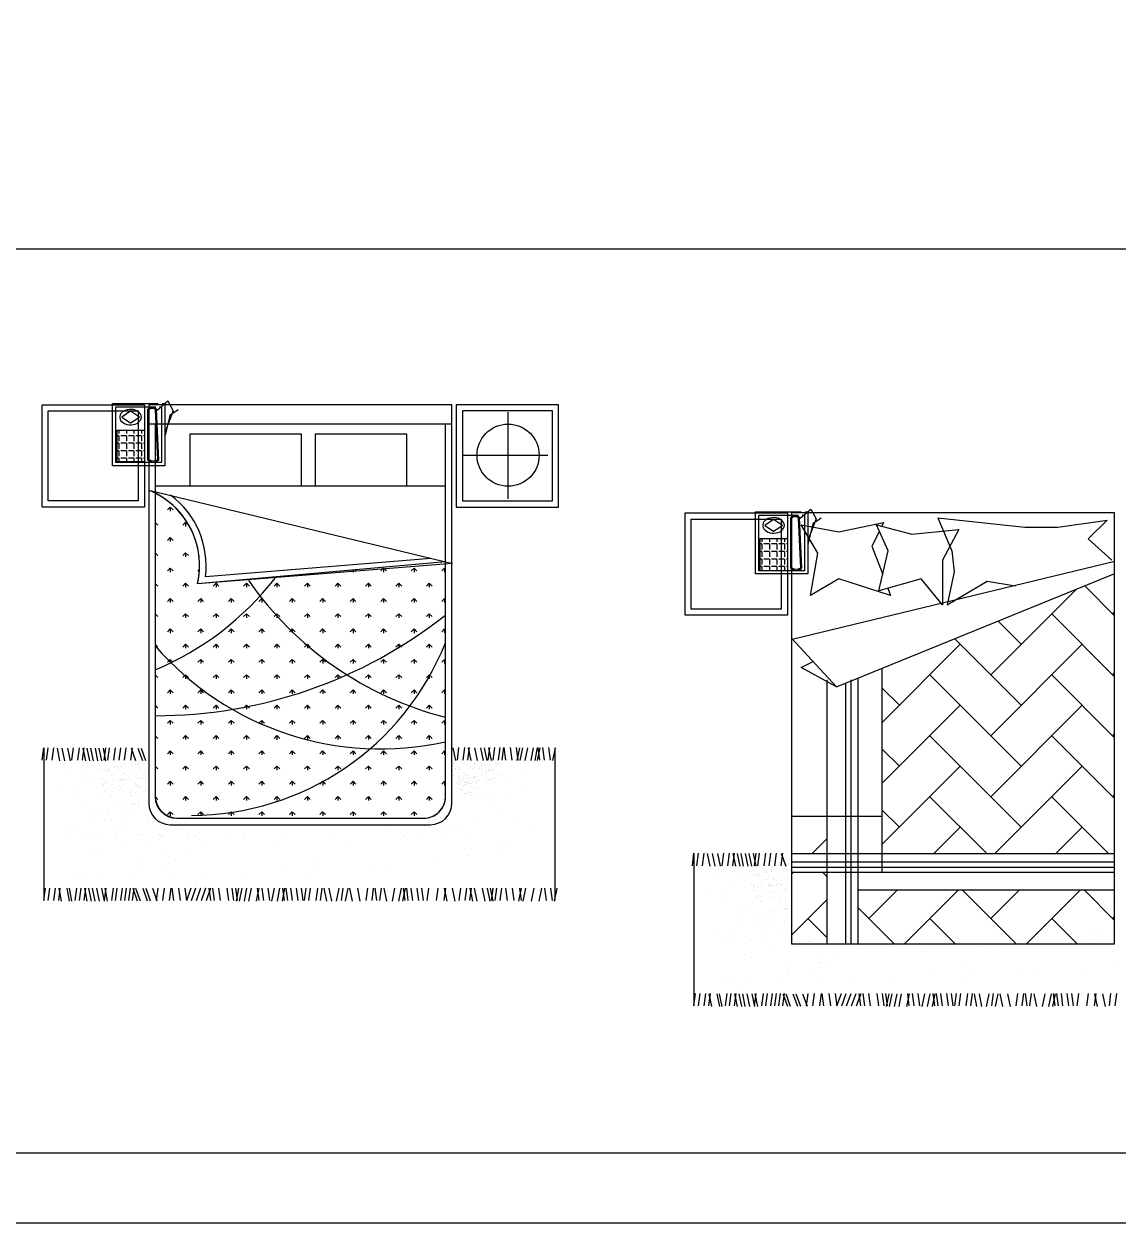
# Model space of a CAD drawing. Header units: inches. Extents: x 8.1 to 50.6, y 12.7 to 37.5.
# Drawn here: x 32.86 to 37.93, y 12.73 to 18.29 of the extents above; entities that cross this region are included whole.
import ezdxf

# ---------------------------------------------------------------- set-up
doc = ezdxf.new("R2010")
doc.units = ezdxf.units.IN
doc.header["$MEASUREMENT"] = 0
for name, color, linetype in [('02', 2, 'Continuous'), ('1', 1, 'Continuous'), ('8', 8, 'Continuous'), ('kadrbm', 4, 'Continuous')]:
    doc.layers.add(name, color=color, linetype=linetype)

# ---------------------------------------------------------------- blocks, each defined once
blk = doc.blocks.new('kadrbm')
at = {"layer": 'kadrbm', "color": 4}
blk.add_lwpolyline([(0, 0), (0, 24.7972), (21, 24.7972), (21, 0), (0, 0)], close=True, dxfattribs=at)
blk.add_lwpolyline([(20.6631, 0.3257), (20.6631, 24.4603), (0.3369, 24.4603), (0.3369, 0.3257), (20.6631, 0.3257)], dxfattribs=at)

msp = doc.modelspace()

# ---------------------------------------------------------------- hatches: boundary and pattern name
at = {"layer": '8'}
h = msp.add_hatch(dxfattribs=at)
h.set_pattern_fill('GRASS', color=256, scale=0.1, angle=360, style=0)
h.set_pattern_definition([(270, (13.24149, -32.67204), (-0.07071068, -0.07071068), [0.01875, -0.12267136]), (315, (13.24149, -32.67204), (-0.07071068, -0.07071068), [0.01875, -0.08125]), (225, (13.24149, -32.67204), (-0.07071068, 0.07071068), [0.01875, -0.08125])])
edge = h.paths.add_edge_path()
edge.add_arc((33.5703, 14.7087), 0.1052, 182.7585, 267.2415)
edge.add_line((33.5652, 14.6037), (34.7125, 14.6037))
edge.add_arc((34.7125, 14.7037), 0.1, 270, 360)
edge.add_line((34.8125, 14.7037), (34.8125, 15.7934))
edge.add_line((34.8125, 15.7934), (33.6624, 15.6909))
edge.add_arc((33.2927, 15.7751), 0.3793, 347.1676, 422.9352)
edge.add_line((33.4652, 16.1128), (33.4652, 14.7345))
h = msp.add_hatch(dxfattribs=at)
h.set_pattern_fill('AR-HBONE', color=256, scale=0.05, angle=360, style=0)
h.set_pattern_definition([(45, (-1.12327, -24.61164), (9e-17, 0.2828427), [0.6, -0.2]), (135, (-0.98185, -24.47022), (9e-17, 0.2828427), [0.6, -0.2])])
h.paths.add_polyline_path([(36.8398, 14.4398), (37.9184, 14.4398), (37.9184, 15.7388), (36.8398, 15.2996)])
h.paths.add_polyline_path([(37.9184, 14.0203), (37.9184, 14.271), (36.7287, 14.271), (36.7287, 14.0203)])
h.paths.add_polyline_path([(36.4184, 14.0203), (36.5838, 14.0203), (36.5838, 14.353), (36.4184, 14.353)])
h.paths.add_polyline_path([(36.4184, 14.6135), (36.4184, 14.4398), (36.5838, 14.4398), (36.5838, 14.6135)])

# ---------------------------------------------------------------- linework, layer by layer
at = {"layer": '02'}
for p, q in [((33.2677, 16.528), (33.4792, 16.528)), ((33.2677, 16.2398), (33.2677, 16.528)), ((33.4976, 16.528), (33.5099, 16.528)), ((33.5099, 16.528), (33.5099, 16.2398)), ((33.2827, 16.513), (33.4678, 16.513)), ((33.2827, 16.2548), (33.2827, 16.513)), ((33.3031, 16.4753), (33.3013, 16.4686)), ((33.3066, 16.4817), (33.3031, 16.4753)), ((33.3118, 16.4874), (33.3066, 16.4817)), ((33.3512, 16.4922), (33.3101, 16.4652)), ((33.3184, 16.4924), (33.3118, 16.4874)), ((33.3261, 16.4964), (33.3184, 16.4924)), ((33.3348, 16.4992), (33.3261, 16.4964)), ((33.344, 16.5008), (33.3348, 16.4992)), ((33.3536, 16.5011), (33.344, 16.5008)), ((33.3923, 16.4652), (33.3512, 16.4922)), ((33.363, 16.5002), (33.3536, 16.5011)), ((33.372, 16.4979), (33.363, 16.5002)), ((33.3803, 16.4945), (33.372, 16.4979)), ((33.3875, 16.49), (33.3803, 16.4945)), ((33.3933, 16.4846), (33.3875, 16.49)), ((33.3977, 16.4786), (33.3933, 16.4846)), ((33.4004, 16.472), (33.3977, 16.4786)), ((33.4013, 16.4652), (33.4004, 16.472)), ((33.4309, 16.2656), (33.431, 16.502)), ((33.4361, 16.268), (33.435, 16.499)), ((34.8425, 16.5227), (33.4352, 16.5227)), ((33.4352, 16.5227), (33.4352, 14.6737)), ((33.4773, 16.2681), (33.4674, 16.4989)), ((33.4826, 16.2658), (33.4713, 16.502)), ((33.4848, 16.513), (33.4949, 16.513)), ((33.4949, 16.513), (33.4949, 16.2548)), ((33.5337, 16.4722), (33.5105, 16.376)), ((34.8425, 14.6737), (34.8425, 16.5227)), ((35.1032, 16.0856), (35.1032, 16.4883)), ((33.3013, 16.4686), (33.3013, 16.4617)), ((33.3013, 16.4617), (33.3031, 16.455)), ((33.3031, 16.455), (33.3066, 16.4487)), ((33.3066, 16.4487), (33.3118, 16.4429)), ((33.3101, 16.4652), (33.3512, 16.4382)), ((33.3118, 16.4429), (33.3184, 16.438)), ((33.3184, 16.438), (33.3261, 16.434)), ((33.3261, 16.434), (33.3348, 16.4311)), ((33.3348, 16.4311), (33.344, 16.4295)), ((33.344, 16.4295), (33.3536, 16.4292)), ((33.3512, 16.4382), (33.3923, 16.4652)), ((33.3536, 16.4292), (33.363, 16.4302)), ((33.363, 16.4302), (33.372, 16.4324)), ((33.372, 16.4324), (33.3803, 16.4358)), ((33.3803, 16.4358), (33.3875, 16.4403)), ((33.3875, 16.4403), (33.3933, 16.4457)), ((33.3933, 16.4457), (33.3977, 16.4518)), ((33.3977, 16.4518), (33.4004, 16.4584)), ((33.4004, 16.4584), (33.4013, 16.4652)), ((34.8425, 16.4328), (33.4352, 16.4328)), ((33.4652, 16.4328), (33.4652, 14.7037)), ((34.8125, 14.7037), (34.8125, 16.4328)), ((33.2888, 16.2583), (33.2888, 16.4047)), ((33.2888, 16.4047), (33.4155, 16.4047)), ((33.2968, 16.3788), (33.2888, 16.3788)), ((33.2968, 16.4047), (33.2968, 16.3884)), ((33.2968, 16.3788), (33.2968, 16.3534)), ((33.3317, 16.3788), (33.3063, 16.3788)), ((33.3317, 16.4047), (33.3317, 16.3884)), ((33.3317, 16.3788), (33.3317, 16.3534)), ((33.3667, 16.3788), (33.3413, 16.3788)), ((33.3667, 16.4047), (33.3667, 16.3884)), ((33.3667, 16.3788), (33.3667, 16.3534)), ((33.4016, 16.3788), (33.3762, 16.3788)), ((33.4016, 16.4047), (33.4016, 16.3884)), ((33.4016, 16.3788), (33.4016, 16.3534)), ((33.4155, 16.3788), (33.4111, 16.3788)), ((33.2968, 16.3439), (33.2888, 16.3439)), ((33.2968, 16.309), (33.2888, 16.309)), ((33.2968, 16.3439), (33.2968, 16.3185)), ((33.2968, 16.309), (33.2968, 16.2836)), ((33.3317, 16.3439), (33.3063, 16.3439)), ((33.3317, 16.309), (33.3063, 16.309)), ((33.3317, 16.3439), (33.3317, 16.3185)), ((33.3317, 16.309), (33.3317, 16.2836)), ((33.3667, 16.3439), (33.3413, 16.3439)), ((33.3667, 16.309), (33.3413, 16.309)), ((33.3667, 16.3439), (33.3667, 16.3185)), ((33.3667, 16.309), (33.3667, 16.2836)), ((33.4016, 16.3439), (33.3762, 16.3439)), ((33.4016, 16.309), (33.3762, 16.309)), ((33.4016, 16.3439), (33.4016, 16.3185)), ((33.4016, 16.309), (33.4016, 16.2836)), ((33.4155, 16.3439), (33.4111, 16.3439)), ((33.4155, 16.309), (33.4111, 16.309)), ((33.4949, 16.2548), (33.2827, 16.2548)), ((33.2968, 16.2741), (33.2888, 16.2741)), ((33.4155, 16.2583), (33.2888, 16.2583)), ((33.2968, 16.2741), (33.2968, 16.2583)), ((33.3317, 16.2741), (33.3063, 16.2741)), ((33.3317, 16.2741), (33.3317, 16.2583)), ((33.3667, 16.2741), (33.3413, 16.2741)), ((33.3667, 16.2741), (33.3667, 16.2583)), ((33.4016, 16.2741), (33.3762, 16.2741)), ((33.4016, 16.2741), (33.4016, 16.2583)), ((33.4155, 16.2741), (33.4111, 16.2741)), ((35.2881, 16.2877), (34.8903, 16.2877)), ((33.5099, 16.2398), (33.2677, 16.2398)), ((33.4652, 16.1458), (34.8125, 16.1458)), ((33.4352, 16.1265), (34.845, 15.7861)), ((36.2517, 16.0255), (36.4632, 16.0255)), ((36.2517, 15.7374), (36.2517, 16.0255)), ((36.2667, 16.0105), (36.4518, 16.0105)), ((36.2667, 15.7524), (36.2667, 16.0105)), ((36.2871, 15.9729), (36.2853, 15.9662)), ((36.2907, 15.9793), (36.2871, 15.9729)), ((36.2958, 15.985), (36.2907, 15.9793)), ((36.3352, 15.9898), (36.2941, 15.9628)), ((36.3024, 15.99), (36.2958, 15.985)), ((36.3102, 15.9939), (36.3024, 15.99)), ((36.3188, 15.9968), (36.3102, 15.9939)), ((36.3281, 15.9984), (36.3188, 15.9968)), ((36.3376, 15.9987), (36.3281, 15.9984)), ((36.3763, 15.9628), (36.3352, 15.9898)), ((36.347, 15.9977), (36.3376, 15.9987)), ((36.356, 15.9955), (36.347, 15.9977)), ((36.3643, 15.9921), (36.356, 15.9955)), ((36.3715, 15.9876), (36.3643, 15.9921)), ((36.3774, 15.9822), (36.3715, 15.9876)), ((36.3817, 15.9761), (36.3774, 15.9822)), ((36.3844, 15.9696), (36.3817, 15.9761)), ((36.4149, 15.7632), (36.415, 15.9996)), ((36.4201, 15.7655), (36.419, 15.9966)), ((36.4614, 15.7657), (36.4514, 15.9965)), ((36.4667, 15.7634), (36.4553, 15.9996)), ((36.4688, 16.0105), (36.4789, 16.0105)), ((36.4789, 16.0105), (36.4789, 15.7524)), ((36.4817, 16.0255), (36.4939, 16.0255)), ((36.4939, 16.0255), (36.4939, 15.7374)), ((36.2853, 15.9662), (36.2853, 15.9593)), ((36.2853, 15.9593), (36.2871, 15.9526)), ((36.2871, 15.9526), (36.2907, 15.9463)), ((36.2907, 15.9463), (36.2958, 15.9405)), ((36.2941, 15.9628), (36.3352, 15.9358)), ((36.2958, 15.9405), (36.3024, 15.9355)), ((36.3024, 15.9355), (36.3102, 15.9316)), ((36.3102, 15.9316), (36.3188, 15.9287)), ((36.3188, 15.9287), (36.3281, 15.9271)), ((36.3281, 15.9271), (36.3376, 15.9268)), ((36.3352, 15.9358), (36.3763, 15.9628)), ((36.3376, 15.9268), (36.347, 15.9278)), ((36.347, 15.9278), (36.356, 15.93)), ((36.356, 15.93), (36.3643, 15.9334)), ((36.3643, 15.9334), (36.3715, 15.9379)), ((36.3715, 15.9379), (36.3774, 15.9433)), ((36.3774, 15.9433), (36.3817, 15.9494)), ((36.3817, 15.9494), (36.3844, 15.9559)), ((36.3853, 15.9628), (36.3844, 15.9696)), ((36.3844, 15.9559), (36.3853, 15.9628)), ((36.5177, 15.9698), (36.4945, 15.8736)), ((36.2728, 15.7559), (36.2728, 15.9023)), ((36.2728, 15.9023), (36.3995, 15.9023)), ((36.2809, 15.8764), (36.2728, 15.8764)), ((36.2809, 15.9023), (36.2809, 15.886)), ((36.2809, 15.8764), (36.2809, 15.851)), ((36.3158, 15.8764), (36.2904, 15.8764)), ((36.3158, 15.9023), (36.3158, 15.886)), ((36.3158, 15.8764), (36.3158, 15.851)), ((36.3507, 15.8764), (36.3253, 15.8764)), ((36.3507, 15.9023), (36.3507, 15.886)), ((36.3507, 15.8764), (36.3507, 15.851)), ((36.3856, 15.8764), (36.3602, 15.8764)), ((36.3856, 15.9023), (36.3856, 15.886)), ((36.3856, 15.8764), (36.3856, 15.851)), ((36.3995, 15.8764), (36.3952, 15.8764)), ((36.2809, 15.8415), (36.2728, 15.8415)), ((36.2809, 15.8066), (36.2728, 15.8066)), ((36.2809, 15.8415), (36.2809, 15.8161)), ((36.2809, 15.8066), (36.2809, 15.7812)), ((36.3158, 15.8415), (36.2904, 15.8415)), ((36.3158, 15.8066), (36.2904, 15.8066)), ((36.3158, 15.8415), (36.3158, 15.8161)), ((36.3158, 15.8066), (36.3158, 15.7812)), ((36.3507, 15.8415), (36.3253, 15.8415)), ((36.3507, 15.8066), (36.3253, 15.8066)), ((36.3507, 15.8415), (36.3507, 15.8161)), ((36.3507, 15.8066), (36.3507, 15.7812)), ((36.3856, 15.8415), (36.3602, 15.8415)), ((36.3856, 15.8066), (36.3602, 15.8066)), ((36.3856, 15.8415), (36.3856, 15.8161)), ((36.3856, 15.8066), (36.3856, 15.7812)), ((36.3995, 15.8415), (36.3952, 15.8415)), ((36.3995, 15.8066), (36.3952, 15.8066)), ((36.4789, 15.7524), (36.2667, 15.7524)), ((36.2809, 15.7717), (36.2728, 15.7717)), ((36.2809, 15.7717), (36.2809, 15.7559)), ((36.3158, 15.7717), (36.2904, 15.7717)), ((36.3158, 15.7717), (36.3158, 15.7559)), ((36.3507, 15.7717), (36.3253, 15.7717)), ((36.3507, 15.7717), (36.3507, 15.7559)), ((36.3856, 15.7717), (36.3602, 15.7717)), ((36.3856, 15.7717), (36.3856, 15.7559)), ((36.3995, 15.7717), (36.3952, 15.7717)), ((36.4222, 15.435), (37.9188, 15.7964)), ((36.4939, 15.7374), (36.2517, 15.7374)), ((36.6278, 15.2132), (37.9188, 15.7389)), ((36.4184, 15.4392), (36.6278, 15.2132)), ((36.4633, 15.3036), (36.5185, 15.3311)), ((36.6278, 15.2132), (36.4633, 15.3036)), ((36.7287, 14.0234), (36.7287, 15.2543)), ((36.8398, 14.353), (36.8398, 15.2996)), ((36.5838, 14.0234), (36.5838, 15.2452)), ((36.6708, 14.0234), (36.6708, 15.2307)), ((36.6949, 14.0234), (36.6949, 15.2452)), ((32.9407, 14.8724), (32.9484, 14.9304)), ((32.9484, 14.9304), (32.9484, 14.2217)), ((32.9615, 14.8724), (32.9692, 14.9304)), ((32.9878, 14.8724), (32.9955, 14.9304)), ((33.0097, 14.9293), (33.0218, 14.8702)), ((33.0327, 14.9293), (33.0448, 14.8702)), ((33.0579, 14.9293), (33.07, 14.8702)), ((33.0787, 14.8724), (33.0864, 14.9304)), ((33.1061, 14.8724), (33.1138, 14.9304)), ((33.128, 14.8724), (33.1357, 14.9304)), ((33.1291, 14.9293), (33.1412, 14.8702)), ((33.1488, 14.9293), (33.1609, 14.8702)), ((33.1652, 14.9293), (33.1773, 14.8702)), ((33.1861, 14.9293), (33.1981, 14.8702)), ((33.2036, 14.9293), (33.2156, 14.8702)), ((33.2233, 14.9293), (33.2353, 14.8702)), ((33.2288, 14.8724), (33.2364, 14.9304)), ((33.2452, 14.8724), (33.2529, 14.9304)), ((33.2737, 14.8724), (33.2813, 14.9304)), ((33.2978, 14.8724), (33.3054, 14.9304)), ((33.323, 14.8724), (33.3306, 14.9304)), ((33.3525, 14.8724), (33.3602, 14.9304)), ((33.3536, 14.9293), (33.3744, 14.8713)), ((33.3854, 14.9293), (33.4062, 14.8713)), ((33.3996, 14.9293), (33.4204, 14.8713)), ((34.8469, 14.9304), (34.8589, 14.8713)), ((34.8677, 14.8735), (34.8753, 14.9314)), ((34.8951, 14.8735), (34.9027, 14.9314)), ((34.917, 14.8735), (34.9246, 14.9314)), ((34.9181, 14.9304), (34.9301, 14.8713)), ((34.9476, 14.9304), (34.9597, 14.8713)), ((34.975, 14.9304), (34.9871, 14.8713)), ((34.9925, 14.9304), (35.0046, 14.8713)), ((35.0111, 14.8735), (35.0188, 14.9314)), ((35.0122, 14.9304), (35.0243, 14.8713)), ((35.0341, 14.8735), (35.0418, 14.9314)), ((35.0582, 14.8735), (35.0659, 14.9314)), ((35.0758, 14.8735), (35.0834, 14.9314)), ((35.0921, 14.8735), (35.0845, 14.9314)), ((35.1228, 14.8735), (35.1151, 14.9314)), ((35.1502, 14.8735), (35.1425, 14.9314)), ((35.1557, 14.9304), (35.1436, 14.8713)), ((35.1699, 14.9304), (35.1579, 14.8713)), ((35.1929, 14.9304), (35.1809, 14.8713)), ((35.2203, 14.9304), (35.2082, 14.8713)), ((35.2389, 14.9304), (35.2269, 14.8713)), ((35.2499, 14.9304), (35.2378, 14.8713)), ((35.251, 14.8735), (35.2433, 14.9314)), ((35.2729, 14.8735), (35.2652, 14.9314)), ((35.3002, 14.8735), (35.2926, 14.9314)), ((35.3211, 14.9304), (35.309, 14.8713)), ((35.3211, 14.2217), (35.3211, 14.9304)), ((33.3672, 14.8617), (33.3672, 14.8617)), ((34.8444, 14.862), (34.8444, 14.862)), ((34.8491, 14.8577), (34.8491, 14.8577)), ((34.8871, 14.8651), (34.8871, 14.8651)), ((34.8978, 14.8583), (34.8978, 14.8583)), ((34.9475, 14.8597), (34.9475, 14.8597)), ((34.9662, 14.8653), (34.9662, 14.8653)), ((34.9769, 14.8585), (34.9769, 14.8585)), ((35.0453, 14.8654), (35.0453, 14.8654)), ((35.056, 14.8586), (35.056, 14.8586)), ((33.0669, 14.8136), (33.0669, 14.8136)), ((33.127, 14.8464), (33.127, 14.8464)), ((33.146, 14.8137), (33.146, 14.8137)), ((33.2061, 14.8465), (33.2061, 14.8465)), ((33.208, 14.8321), (33.208, 14.8321)), ((33.2213, 14.8339), (33.2213, 14.8339)), ((33.2283, 14.8286), (33.2283, 14.8286)), ((33.2419, 14.8366), (33.2419, 14.8366)), ((33.2446, 14.822), (33.2446, 14.822)), ((33.2468, 14.831), (33.2468, 14.831)), ((33.2515, 14.8268), (33.2515, 14.8268)), ((33.2606, 14.8032), (33.2606, 14.8032)), ((33.2736, 14.8065), (33.2736, 14.8065)), ((33.2764, 14.8411), (33.2764, 14.8411)), ((33.2852, 14.8467), (33.2852, 14.8467)), ((33.2896, 14.8429), (33.2896, 14.8429)), ((33.2948, 14.8295), (33.2948, 14.8295)), ((33.3066, 14.8456), (33.3066, 14.8456)), ((33.3085, 14.8514), (33.3085, 14.8514)), ((33.3103, 14.8456), (33.3103, 14.8456)), ((33.3161, 14.8162), (33.3161, 14.8162)), ((33.3168, 14.8562), (33.3168, 14.8562)), ((33.3184, 14.8073), (33.3184, 14.8073)), ((33.3208, 14.8119), (33.3208, 14.8119)), ((33.3272, 14.8483), (33.3272, 14.8483)), ((33.3512, 14.8324), (33.3512, 14.8324)), ((33.3589, 14.8194), (33.3589, 14.8194)), ((33.3617, 14.8529), (33.3617, 14.8529)), ((33.3696, 14.8125), (33.3696, 14.8125)), ((33.375, 14.8546), (33.375, 14.8546)), ((33.3818, 14.8559), (33.3818, 14.8559)), ((33.3834, 14.807), (33.3834, 14.807)), ((33.3876, 14.8516), (33.3876, 14.8516)), ((33.3925, 14.8385), (33.3925, 14.8385)), ((33.3956, 14.8573), (33.3956, 14.8573)), ((33.3972, 14.8342), (33.3972, 14.8342)), ((33.4177, 14.8333), (33.4177, 14.8333)), ((33.4193, 14.8139), (33.4193, 14.8139)), ((34.845, 14.827), (34.845, 14.827)), ((34.8467, 14.8531), (34.8467, 14.8531)), ((34.8483, 14.8041), (34.8483, 14.8041)), ((34.8573, 14.8336), (34.8573, 14.8336)), ((34.8583, 14.8287), (34.8583, 14.8287)), ((34.8712, 14.8374), (34.8712, 14.8374)), ((34.8723, 14.811), (34.8723, 14.811)), ((34.8789, 14.8314), (34.8789, 14.8314)), ((34.881, 14.8293), (34.881, 14.8293)), ((34.8964, 14.8143), (34.8964, 14.8143)), ((34.9011, 14.81), (34.9011, 14.81)), ((34.9116, 14.8528), (34.9116, 14.8528)), ((34.9132, 14.8038), (34.9132, 14.8038)), ((34.9134, 14.836), (34.9134, 14.836)), ((34.9266, 14.8377), (34.9266, 14.8377)), ((34.9364, 14.8338), (34.9364, 14.8338)), ((34.9473, 14.8404), (34.9473, 14.8404)), ((34.9475, 14.8301), (34.9475, 14.8301)), ((34.9728, 14.8366), (34.9728, 14.8366)), ((34.9775, 14.8323), (34.9775, 14.8323)), ((34.9803, 14.8552), (34.9803, 14.8552)), ((34.9818, 14.845), (34.9818, 14.845)), ((34.9819, 14.8063), (34.9819, 14.8063)), ((34.995, 14.8467), (34.995, 14.8467)), ((34.9974, 14.8372), (34.9974, 14.8372)), ((34.9996, 14.8543), (34.9996, 14.8543)), ((34.9996, 14.812), (34.9996, 14.812)), ((35.0052, 14.8246), (35.0052, 14.8246)), ((35.0125, 14.8298), (35.0125, 14.8298)), ((35.0141, 14.8232), (35.0141, 14.8232)), ((35.0155, 14.8339), (35.0155, 14.8339)), ((35.0156, 14.8494), (35.0156, 14.8494)), ((35.0184, 14.8263), (35.0184, 14.8263)), ((35.0249, 14.8312), (35.0249, 14.8312)), ((35.0295, 14.8269), (35.0295, 14.8269)), ((35.036, 14.8126), (35.036, 14.8126)), ((35.0391, 14.8291), (35.0391, 14.8291)), ((35.0467, 14.8561), (35.0467, 14.8561)), ((35.0483, 14.8494), (35.0483, 14.8494)), ((35.0483, 14.8071), (35.0483, 14.8071)), ((35.0538, 14.8546), (35.0538, 14.8546)), ((35.0634, 14.8557), (35.0634, 14.8557)), ((35.0658, 14.8441), (35.0658, 14.8441)), ((33.0174, 14.747), (33.0174, 14.747)), ((33.0835, 14.7558), (33.0835, 14.7558)), ((33.1266, 14.776), (33.1266, 14.776)), ((33.1867, 14.7693), (33.1867, 14.7693)), ((33.2159, 14.7898), (33.2159, 14.7898)), ((33.2225, 14.7611), (33.2225, 14.7611)), ((33.2266, 14.7829), (33.2266, 14.7829)), ((33.2272, 14.7568), (33.2272, 14.7568)), ((33.2299, 14.7797), (33.2299, 14.7797)), ((33.2315, 14.7695), (33.2315, 14.7695)), ((33.2447, 14.7712), (33.2447, 14.7712)), ((33.2622, 14.7543), (33.2622, 14.7543)), ((33.2652, 14.7584), (33.2652, 14.7584)), ((33.2653, 14.7739), (33.2653, 14.7739)), ((33.295, 14.7899), (33.295, 14.7899)), ((33.2964, 14.7806), (33.2964, 14.7806)), ((33.3003, 14.7556), (33.3003, 14.7556)), ((33.3035, 14.7791), (33.3035, 14.7791)), ((33.3057, 14.7831), (33.3057, 14.7831)), ((33.3091, 14.8001), (33.3091, 14.8001)), ((33.311, 14.7488), (33.311, 14.7488)), ((33.313, 14.7802), (33.313, 14.7802)), ((33.3168, 14.7812), (33.3168, 14.7812)), ((33.32, 14.7583), (33.32, 14.7583)), ((33.329, 14.7878), (33.329, 14.7878)), ((33.33, 14.7829), (33.33, 14.7829)), ((33.3429, 14.7917), (33.3429, 14.7917)), ((33.3528, 14.7835), (33.3528, 14.7835)), ((33.3682, 14.7685), (33.3682, 14.7685)), ((33.3729, 14.7642), (33.3729, 14.7642)), ((33.3753, 14.7602), (33.3753, 14.7602)), ((33.3794, 14.7557), (33.3794, 14.7557)), ((33.385, 14.758), (33.385, 14.758)), ((33.3852, 14.7902), (33.3852, 14.7902)), ((33.3901, 14.7489), (33.3901, 14.7489)), ((33.3984, 14.7919), (33.3984, 14.7919)), ((33.4081, 14.788), (33.4081, 14.788)), ((33.419, 14.7946), (33.419, 14.7946)), ((33.4193, 14.7843), (33.4193, 14.7843)), ((34.8635, 14.7665), (34.8635, 14.7665)), ((34.8679, 14.7742), (34.8679, 14.7742)), ((34.872, 14.7961), (34.872, 14.7961)), ((34.8726, 14.7699), (34.8726, 14.7699)), ((34.8742, 14.7596), (34.8742, 14.7596)), ((34.8754, 14.7929), (34.8754, 14.7929)), ((34.8769, 14.7826), (34.8769, 14.7826)), ((34.8778, 14.77), (34.8778, 14.77)), ((34.8826, 14.7803), (34.8826, 14.7803)), ((34.8901, 14.7843), (34.8901, 14.7843)), ((34.8925, 14.7748), (34.8925, 14.7748)), ((34.8947, 14.792), (34.8947, 14.792)), ((34.8947, 14.7497), (34.8947, 14.7497)), ((34.9003, 14.7622), (34.9003, 14.7622)), ((34.9023, 14.7688), (34.9023, 14.7688)), ((34.9076, 14.8015), (34.9076, 14.8015)), ((34.9076, 14.7674), (34.9076, 14.7674)), ((34.9092, 14.7608), (34.9092, 14.7608)), ((34.9106, 14.7715), (34.9106, 14.7715)), ((34.9108, 14.7871), (34.9108, 14.7871)), ((34.9135, 14.764), (34.9135, 14.764)), ((34.9183, 14.7947), (34.9183, 14.7947)), ((34.92, 14.7688), (34.92, 14.7688)), ((34.9232, 14.7897), (34.9232, 14.7897)), ((34.9246, 14.7645), (34.9246, 14.7645)), ((34.9311, 14.7502), (34.9311, 14.7502)), ((34.9342, 14.7667), (34.9342, 14.7667)), ((34.9368, 14.7733), (34.9368, 14.7733)), ((34.9418, 14.7937), (34.9418, 14.7937)), ((34.9434, 14.7871), (34.9434, 14.7871)), ((34.9443, 14.7965), (34.9443, 14.7965)), ((34.9489, 14.7922), (34.9489, 14.7922)), ((34.9491, 14.7812), (34.9491, 14.7812)), ((34.95, 14.775), (34.95, 14.775)), ((34.9511, 14.7962), (34.9511, 14.7962)), ((34.9569, 14.7702), (34.9569, 14.7702)), ((34.9585, 14.7933), (34.9585, 14.7933)), ((34.9609, 14.7818), (34.9609, 14.7818)), ((34.9707, 14.7778), (34.9707, 14.7778)), ((34.9867, 14.8017), (34.9867, 14.8017)), ((34.9974, 14.7949), (34.9974, 14.7949)), ((35.0052, 14.7823), (35.0052, 14.7823)), ((35.0141, 14.7809), (35.0141, 14.7809)), ((35.0184, 14.784), (35.0184, 14.784)), ((35.0249, 14.7889), (35.0249, 14.7889)), ((35.0295, 14.7846), (35.0295, 14.7846)), ((35.036, 14.7703), (35.036, 14.7703)), ((35.0391, 14.7868), (35.0391, 14.7868)), ((35.0658, 14.8018), (35.0658, 14.8018)), ((35.1047, 14.7858), (35.1047, 14.7858)), ((35.1606, 14.8008), (35.1606, 14.8008)), ((33.0919, 14.718), (33.0919, 14.718)), ((33.2066, 14.6946), (33.2066, 14.6946)), ((33.2204, 14.7022), (33.2204, 14.7022)), ((33.2315, 14.7308), (33.2315, 14.7308)), ((33.2364, 14.7262), (33.2364, 14.7262)), ((33.2471, 14.7193), (33.2471, 14.7193)), ((33.2493, 14.7365), (33.2493, 14.7365)), ((33.2549, 14.7068), (33.2549, 14.7068)), ((33.2638, 14.7053), (33.2638, 14.7053)), ((33.298, 14.7316), (33.298, 14.7316)), ((33.3155, 14.7263), (33.3155, 14.7263)), ((33.3495, 14.7242), (33.3495, 14.7242)), ((33.3543, 14.7102), (33.3543, 14.7102)), ((33.3544, 14.7345), (33.3544, 14.7345)), ((33.3741, 14.723), (33.3741, 14.723)), ((33.395, 14.744), (33.395, 14.744)), ((33.4086, 14.7275), (33.4086, 14.7275)), ((33.4209, 14.7354), (33.4209, 14.7354)), ((33.4218, 14.7292), (33.4218, 14.7292)), ((34.852, 14.7078), (34.852, 14.7078)), ((34.8658, 14.7154), (34.8658, 14.7154)), ((34.877, 14.7439), (34.877, 14.7439)), ((34.8818, 14.7393), (34.8818, 14.7393)), ((34.8925, 14.7325), (34.8925, 14.7325)), ((34.9003, 14.7199), (34.9003, 14.7199)), ((34.9092, 14.7185), (34.9092, 14.7185)), ((34.9135, 14.7217), (34.9135, 14.7217)), ((34.92, 14.7265), (34.92, 14.7265)), ((34.9246, 14.7222), (34.9246, 14.7222)), ((34.9311, 14.7079), (34.9311, 14.7079)), ((34.9342, 14.7244), (34.9342, 14.7244)), ((34.9434, 14.7448), (34.9434, 14.7448)), ((34.951, 14.6956), (34.951, 14.6956)), ((34.9609, 14.7395), (34.9609, 14.7395)), ((34.9998, 14.7234), (34.9998, 14.7234)), ((35.0171, 14.7043), (35.0171, 14.7043)), ((35.1203, 14.7179), (35.1203, 14.7179)), ((35.163, 14.7294), (35.163, 14.7294)), ((33.1455, 14.6839), (33.1455, 14.6839)), ((33.2231, 14.6368), (33.2231, 14.6368)), ((33.2485, 14.6473), (33.2485, 14.6473)), ((33.2663, 14.6571), (33.2663, 14.6571)), ((33.3096, 14.658), (33.3096, 14.658)), ((33.3234, 14.6656), (33.3234, 14.6656)), ((33.3264, 14.6504), (33.3264, 14.6504)), ((33.3579, 14.6702), (33.3579, 14.6702)), ((33.3668, 14.6687), (33.3668, 14.6687)), ((33.3711, 14.6719), (33.3711, 14.6719)), ((33.3778, 14.6888), (33.3778, 14.6888)), ((33.3822, 14.6725), (33.3822, 14.6725)), ((33.3887, 14.6582), (33.3887, 14.6582)), ((33.3918, 14.6746), (33.3918, 14.6746)), ((35.0432, 14.678), (35.0432, 14.678)), ((33.157, 14.6281), (33.157, 14.6281)), ((33.1587, 14.5908), (33.1587, 14.5908)), ((33.2316, 14.5991), (33.2316, 14.5991)), ((33.2601, 14.5915), (33.2601, 14.5915)), ((33.3262, 14.6002), (33.3262, 14.6002)), ((33.3693, 14.6205), (33.3693, 14.6205)), ((33.4294, 14.6138), (33.4294, 14.6138)), ((33.5652, 14.6037), (34.7125, 14.6037)), ((34.9403, 14.61), (34.9403, 14.61)), ((35.0791, 14.6223), (35.0791, 14.6223)), ((35.1327, 14.5881), (35.1327, 14.5881)), ((36.4173, 14.6135), (36.8398, 14.6135)), ((33.0494, 14.5618), (33.0494, 14.5618)), ((33.0745, 14.5352), (33.0745, 14.5352)), ((33.1155, 14.5705), (33.1155, 14.5705)), ((33.124, 14.5328), (33.124, 14.5328)), ((33.1858, 14.5373), (33.1858, 14.5373)), ((33.2143, 14.5298), (33.2143, 14.5298)), ((33.2804, 14.5385), (33.2804, 14.5385)), ((33.2851, 14.565), (33.2851, 14.565)), ((33.3346, 14.5625), (33.3346, 14.5625)), ((33.3881, 14.5284), (33.3881, 14.5284)), ((33.4053, 14.5295), (33.4053, 14.5295)), ((33.4867, 14.5271), (33.4867, 14.5271)), ((33.5009, 14.5249), (33.5009, 14.5249)), ((33.5352, 14.5737), (34.7425, 14.5737)), ((33.5778, 14.5523), (33.5778, 14.5523)), ((33.6216, 14.5382), (33.6216, 14.5382)), ((33.6711, 14.5357), (33.6711, 14.5357)), ((33.8196, 14.5369), (33.8196, 14.5369)), ((34.0763, 14.5254), (34.0763, 14.5254)), ((34.5483, 14.5447), (34.5483, 14.5447)), ((34.6171, 14.525), (34.6171, 14.525)), ((34.8021, 14.5289), (34.8021, 14.5289)), ((34.8052, 14.5623), (34.8052, 14.5623)), ((34.8292, 14.5659), (34.8292, 14.5659)), ((34.8901, 14.5605), (34.8901, 14.5605)), ((35.2225, 14.5647), (35.2225, 14.5647)), ((33.3189, 14.481), (33.3189, 14.481)), ((33.3934, 14.5229), (33.3934, 14.5229)), ((33.4168, 14.5014), (33.4168, 14.5014)), ((33.4802, 14.5222), (33.4802, 14.5222)), ((33.4913, 14.5228), (33.4913, 14.5228)), ((33.4978, 14.5085), (33.4978, 14.5085)), ((33.6524, 14.5232), (33.6524, 14.5232)), ((33.7059, 14.4891), (33.7059, 14.4891)), ((33.8732, 14.5028), (33.8732, 14.5028)), ((34.026, 14.4758), (34.026, 14.4758)), ((34.2687, 14.5035), (34.2687, 14.5035)), ((34.3585, 14.4801), (34.3585, 14.4801)), ((34.6328, 14.5066), (34.6328, 14.5066)), ((34.6989, 14.5153), (34.6989, 14.5153)), ((34.9282, 14.5142), (34.9282, 14.5142)), ((35.0667, 14.4941), (35.0667, 14.4941)), ((35.0901, 14.4727), (35.0901, 14.4727)), ((33.1812, 14.4596), (33.1812, 14.4596)), ((33.2097, 14.452), (33.2097, 14.452)), ((33.5158, 14.4498), (33.5158, 14.4498)), ((33.5315, 14.4253), (33.5315, 14.4253)), ((33.617, 14.4604), (33.617, 14.4604)), ((34.9157, 14.43), (34.9157, 14.43)), ((34.93, 14.4646), (34.93, 14.4646)), ((35.0512, 14.4333), (35.0512, 14.4333)), ((35.9584, 14.3829), (35.966, 14.4409)), ((35.966, 14.4409), (35.966, 13.7323)), ((35.9792, 14.3829), (35.9868, 14.4409)), ((36.0055, 14.3829), (36.0131, 14.4409)), ((36.0274, 14.4398), (36.0394, 14.3808)), ((36.0504, 14.4398), (36.0624, 14.3808)), ((36.0756, 14.4398), (36.0876, 14.3808)), ((36.0964, 14.3829), (36.104, 14.4409)), ((36.1238, 14.3829), (36.1314, 14.4409)), ((36.1457, 14.3829), (36.1533, 14.4409)), ((36.1468, 14.4398), (36.1588, 14.3808)), ((36.1665, 14.4398), (36.1785, 14.3808)), ((36.1829, 14.4398), (36.1949, 14.3808)), ((36.2037, 14.4398), (36.2158, 14.3808)), ((36.2212, 14.4398), (36.2333, 14.3808)), ((36.2409, 14.4398), (36.253, 14.3808)), ((36.2464, 14.3829), (36.2541, 14.4409)), ((36.2628, 14.3829), (36.2705, 14.4409)), ((36.2913, 14.3829), (36.299, 14.4409)), ((36.3154, 14.3829), (36.3231, 14.4409)), ((36.3406, 14.3829), (36.3483, 14.4409)), ((36.3702, 14.3829), (36.3778, 14.4409)), ((36.3713, 14.4398), (36.3921, 14.3819)), ((36.4173, 14.4398), (37.9184, 14.4398)), ((33.3784, 14.4025), (33.3784, 14.4025)), ((33.3868, 14.3648), (33.3868, 14.3648)), ((33.5032, 14.3656), (33.5032, 14.3656)), ((33.5273, 14.4002), (33.5273, 14.4002)), ((33.5616, 14.4055), (33.5616, 14.4055)), ((34.066, 14.38), (34.066, 14.38)), ((34.2027, 14.4095), (34.2027, 14.4095)), ((34.2261, 14.3881), (34.2261, 14.3881)), ((34.4614, 14.3807), (34.4614, 14.3807)), ((34.5302, 14.361), (34.5302, 14.361)), ((34.7751, 14.3967), (34.7751, 14.3967)), ((36.1446, 14.357), (36.1446, 14.357)), ((36.2237, 14.3571), (36.2237, 14.3571)), ((36.3028, 14.3573), (36.3028, 14.3573)), ((36.3262, 14.362), (36.3262, 14.362)), ((36.3345, 14.3668), (36.3345, 14.3668)), ((36.3449, 14.3589), (36.3449, 14.3589)), ((36.3794, 14.3634), (36.3794, 14.3634)), ((36.3849, 14.3722), (36.3849, 14.3722)), ((36.3926, 14.3652), (36.3926, 14.3652)), ((36.3994, 14.3665), (36.3994, 14.3665)), ((36.4173, 14.4012), (37.9184, 14.4012)), ((36.4173, 14.3771), (37.9184, 14.3771)), ((37.9293, 14.3633), (37.9293, 14.3633)), ((33.0988, 14.3475), (33.0988, 14.3475)), ((33.1273, 14.34), (33.1273, 14.34)), ((33.1523, 14.3134), (33.1523, 14.3134)), ((33.1934, 14.3487), (33.1934, 14.3487)), ((33.3626, 14.3323), (33.3626, 14.3323)), ((33.5269, 14.3475), (33.5269, 14.3475)), ((33.6951, 14.3365), (33.6951, 14.3365)), ((33.8623, 14.3502), (33.8623, 14.3502)), ((34.1872, 14.3486), (34.1872, 14.3486)), ((36.0846, 14.3241), (36.0846, 14.3241)), ((36.1637, 14.3243), (36.1637, 14.3243)), ((36.2257, 14.3427), (36.2257, 14.3427)), ((36.2389, 14.3445), (36.2389, 14.3445)), ((36.246, 14.3392), (36.246, 14.3392)), ((36.2596, 14.3472), (36.2596, 14.3472)), ((36.2623, 14.3326), (36.2623, 14.3326)), ((36.2644, 14.3416), (36.2644, 14.3416)), ((36.2691, 14.3373), (36.2691, 14.3373)), ((36.2782, 14.3138), (36.2782, 14.3138)), ((36.2912, 14.3171), (36.2912, 14.3171)), ((36.2941, 14.3517), (36.2941, 14.3517)), ((36.3073, 14.3535), (36.3073, 14.3535)), ((36.3125, 14.3401), (36.3125, 14.3401)), ((36.3242, 14.3562), (36.3242, 14.3562)), ((36.3267, 14.3107), (36.3267, 14.3107)), ((36.3279, 14.3562), (36.3279, 14.3562)), ((36.3338, 14.3268), (36.3338, 14.3268)), ((36.3361, 14.3179), (36.3361, 14.3179)), ((36.3385, 14.3225), (36.3385, 14.3225)), ((36.3606, 14.3022), (36.3606, 14.3022)), ((36.3688, 14.343), (36.3688, 14.343)), ((36.3765, 14.3299), (36.3765, 14.3299)), ((36.3872, 14.3231), (36.3872, 14.3231)), ((36.401, 14.3176), (36.401, 14.3176)), ((36.4173, 14.353), (37.9184, 14.353)), ((37.9309, 14.3144), (37.9309, 14.3144)), ((37.9311, 14.3466), (37.9311, 14.3466)), ((32.9484, 14.2217), (32.9561, 14.2797)), ((32.9692, 14.2217), (32.9769, 14.2797)), ((32.9955, 14.2217), (33.0032, 14.2797)), ((33.0174, 14.2217), (33.0251, 14.2797)), ((33.0174, 14.2786), (33.0294, 14.2195)), ((33.0546, 14.2786), (33.0667, 14.2195)), ((33.0656, 14.2786), (33.0776, 14.2195)), ((33.0941, 14.2217), (33.1017, 14.2797)), ((33.1138, 14.2217), (33.1214, 14.2797)), ((33.1357, 14.2217), (33.1433, 14.2797)), ((33.1368, 14.2786), (33.1488, 14.2195)), ((33.1565, 14.2786), (33.1685, 14.2195)), ((33.1729, 14.2786), (33.185, 14.2195)), ((33.1937, 14.2786), (33.2058, 14.2195)), ((33.2167, 14.2786), (33.2288, 14.2195)), ((33.2299, 14.2217), (33.2375, 14.2797)), ((33.231, 14.2786), (33.243, 14.2195)), ((33.2638, 14.2217), (33.2715, 14.2797)), ((33.2813, 14.2217), (33.289, 14.2797)), ((33.3054, 14.2217), (33.3131, 14.2797)), ((33.3241, 14.2217), (33.3317, 14.2797)), ((33.3427, 14.2217), (33.3503, 14.2797)), ((33.3602, 14.2217), (33.3679, 14.2797)), ((33.3613, 14.2786), (33.3821, 14.2206)), ((33.3744, 14.2786), (33.3952, 14.2206)), ((33.4073, 14.2786), (33.4281, 14.2206)), ((33.4215, 14.2786), (33.4423, 14.2206)), ((33.4522, 14.2786), (33.473, 14.2206)), ((33.4708, 14.2217), (33.4785, 14.2797)), ((33.5004, 14.2217), (33.5081, 14.2797)), ((33.5322, 14.2217), (33.5398, 14.2797)), ((33.5512, 14.2217), (33.5436, 14.2797)), ((33.583, 14.2217), (33.5753, 14.2797)), ((33.6126, 14.2217), (33.6049, 14.2797)), ((33.6312, 14.2786), (33.6104, 14.2206)), ((33.6531, 14.2786), (33.6323, 14.2206)), ((33.6761, 14.2786), (33.6553, 14.2206)), ((33.6991, 14.2786), (33.6783, 14.2206)), ((33.7221, 14.2786), (33.7013, 14.2206)), ((33.7232, 14.2217), (33.7155, 14.2797)), ((33.7407, 14.2217), (33.733, 14.2797)), ((33.7678, 14.2217), (33.7601, 14.2797)), ((33.8064, 14.2217), (33.7988, 14.2797)), ((33.8305, 14.2217), (33.8229, 14.2797)), ((33.847, 14.2217), (33.8393, 14.2797)), ((33.8524, 14.2786), (33.8404, 14.2195)), ((33.8667, 14.2786), (33.8546, 14.2195)), ((33.8897, 14.2786), (33.8776, 14.2195)), ((33.9105, 14.2786), (33.8984, 14.2195)), ((33.9466, 14.2786), (33.9346, 14.2195)), ((33.9477, 14.2217), (33.94, 14.2797)), ((33.9696, 14.2217), (33.962, 14.2797)), ((33.997, 14.2217), (33.9893, 14.2797)), ((34.0178, 14.2786), (34.0058, 14.2195)), ((34.043, 14.2786), (34.031, 14.2195)), ((34.066, 14.2786), (34.054, 14.2195)), ((34.066, 14.2217), (34.0583, 14.2797)), ((34.0813, 14.2217), (34.0737, 14.2797)), ((34.1021, 14.2217), (34.0945, 14.2797)), ((34.1295, 14.2217), (34.1219, 14.2797)), ((34.1514, 14.2217), (34.1438, 14.2797)), ((34.1584, 14.2217), (34.1661, 14.2797)), ((34.1792, 14.2217), (34.1869, 14.2797)), ((34.2121, 14.2217), (34.2197, 14.2797)), ((34.2329, 14.2217), (34.2405, 14.2797)), ((34.2482, 14.2786), (34.2603, 14.2195)), ((34.2712, 14.2786), (34.2833, 14.2195)), ((34.3171, 14.2786), (34.305, 14.2195)), ((34.3303, 14.2217), (34.338, 14.2797)), ((34.3587, 14.2786), (34.3466, 14.2195)), ((34.3676, 14.2786), (34.3796, 14.2195)), ((34.4037, 14.2786), (34.4158, 14.2195)), ((34.4442, 14.2217), (34.4519, 14.2797)), ((34.4716, 14.2217), (34.4793, 14.2797)), ((34.4943, 14.2217), (34.4866, 14.2797)), ((34.5078, 14.2217), (34.5154, 14.2797)), ((34.5264, 14.2786), (34.5384, 14.2195)), ((34.5766, 14.2786), (34.5646, 14.2195)), ((34.6062, 14.2786), (34.5941, 14.2195)), ((34.6248, 14.2786), (34.6128, 14.2195)), ((34.6248, 14.2217), (34.6171, 14.2797)), ((34.6401, 14.2217), (34.6325, 14.2797)), ((34.661, 14.2217), (34.6533, 14.2797)), ((34.6883, 14.2217), (34.6807, 14.2797)), ((34.7102, 14.2217), (34.7026, 14.2797)), ((34.7271, 14.2217), (34.7347, 14.2797)), ((34.7709, 14.2217), (34.7785, 14.2797)), ((34.807, 14.2217), (34.8147, 14.2797)), ((34.807, 14.2786), (34.8191, 14.2195)), ((34.8442, 14.2786), (34.8563, 14.2195)), ((34.876, 14.2217), (34.8837, 14.2797)), ((34.9034, 14.2217), (34.9111, 14.2797)), ((34.9253, 14.2217), (34.933, 14.2797)), ((34.9264, 14.2786), (34.9384, 14.2195)), ((34.9461, 14.2786), (34.9582, 14.2195)), ((34.9833, 14.2786), (34.9954, 14.2195)), ((35.0063, 14.2786), (35.0184, 14.2195)), ((35.0206, 14.2786), (35.0326, 14.2195)), ((35.0261, 14.2217), (35.0337, 14.2797)), ((35.0425, 14.2217), (35.0502, 14.2797)), ((35.0666, 14.2217), (35.0743, 14.2797)), ((35.1005, 14.2217), (35.0928, 14.2797)), ((35.1312, 14.2217), (35.1235, 14.2797)), ((35.164, 14.2786), (35.152, 14.2195)), ((35.1651, 14.2217), (35.1574, 14.2797)), ((35.1837, 14.2786), (35.1717, 14.2195)), ((35.2221, 14.2786), (35.21, 14.2195)), ((35.2582, 14.2786), (35.2462, 14.2195)), ((35.2812, 14.2217), (35.2735, 14.2797)), ((35.3086, 14.2217), (35.3009, 14.2797)), ((35.3294, 14.2786), (35.3173, 14.2195)), ((36.035, 14.2576), (36.035, 14.2576)), ((36.1011, 14.2663), (36.1011, 14.2663)), ((36.1443, 14.2866), (36.1443, 14.2866)), ((36.2044, 14.2799), (36.2044, 14.2799)), ((36.2335, 14.3003), (36.2335, 14.3003)), ((36.2401, 14.2716), (36.2401, 14.2716)), ((36.2442, 14.2935), (36.2442, 14.2935)), ((36.2448, 14.2673), (36.2448, 14.2673)), ((36.2476, 14.2903), (36.2476, 14.2903)), ((36.2491, 14.28), (36.2491, 14.28)), ((36.2623, 14.2818), (36.2623, 14.2818)), ((36.2669, 14.2471), (36.2669, 14.2471)), ((36.2798, 14.2649), (36.2798, 14.2649)), ((36.283, 14.2845), (36.283, 14.2845)), ((36.3126, 14.3005), (36.3126, 14.3005)), ((36.3141, 14.2911), (36.3141, 14.2911)), ((36.3165, 14.2939), (36.3165, 14.2939)), ((36.3175, 14.289), (36.3175, 14.289)), ((36.3179, 14.2662), (36.3179, 14.2662)), ((36.3212, 14.2896), (36.3212, 14.2896)), ((36.3233, 14.2937), (36.3233, 14.2937)), ((36.3286, 14.2594), (36.3286, 14.2594)), ((36.3307, 14.2908), (36.3307, 14.2908)), ((36.3344, 14.2918), (36.3344, 14.2918)), ((36.3377, 14.2689), (36.3377, 14.2689)), ((36.3467, 14.2984), (36.3467, 14.2984)), ((36.3477, 14.2935), (36.3477, 14.2935)), ((36.3683, 14.2962), (36.3683, 14.2962)), ((36.3704, 14.294), (36.3704, 14.294)), ((36.3858, 14.2791), (36.3858, 14.2791)), ((36.393, 14.2708), (36.393, 14.2708)), ((36.397, 14.2663), (36.397, 14.2663)), ((36.7287, 14.271), (37.9184, 14.271)), ((37.9282, 14.2821), (37.9282, 14.2821)), ((37.9284, 14.2976), (37.9284, 14.2976)), ((37.9312, 14.2746), (37.9312, 14.2746)), ((36.1095, 14.2286), (36.1095, 14.2286)), ((36.1631, 14.1945), (36.1631, 14.1945)), ((36.2242, 14.2052), (36.2242, 14.2052)), ((36.238, 14.2128), (36.238, 14.2128)), ((36.2492, 14.2414), (36.2492, 14.2414)), ((36.254, 14.2367), (36.254, 14.2367)), ((36.2648, 14.2299), (36.2648, 14.2299)), ((36.2725, 14.2174), (36.2725, 14.2174)), ((36.2814, 14.2159), (36.2814, 14.2159)), ((36.3157, 14.2422), (36.3157, 14.2422)), ((36.3331, 14.2369), (36.3331, 14.2369)), ((36.3672, 14.2348), (36.3672, 14.2348)), ((36.372, 14.2451), (36.372, 14.2451)), ((36.372, 14.2208), (36.372, 14.2208)), ((36.3917, 14.2335), (36.3917, 14.2335)), ((36.3954, 14.1994), (36.3954, 14.1994)), ((37.9312, 14.2322), (37.9312, 14.2322)), ((36.1747, 14.1387), (36.1747, 14.1387)), ((36.2408, 14.1474), (36.2408, 14.1474)), ((36.2661, 14.1579), (36.2661, 14.1579)), ((36.2839, 14.1677), (36.2839, 14.1677)), ((36.3272, 14.1686), (36.3272, 14.1686)), ((36.341, 14.1762), (36.341, 14.1762)), ((36.344, 14.161), (36.344, 14.161)), ((36.3755, 14.1808), (36.3755, 14.1808)), ((36.3844, 14.1793), (36.3844, 14.1793)), ((36.3888, 14.1825), (36.3888, 14.1825)), ((36.3999, 14.183), (36.3999, 14.183)), ((36.1332, 14.0811), (36.1332, 14.0811)), ((36.1763, 14.1013), (36.1763, 14.1013)), ((36.2492, 14.1097), (36.2492, 14.1097)), ((36.2777, 14.1021), (36.2777, 14.1021)), ((36.3438, 14.1108), (36.3438, 14.1108)), ((36.3869, 14.1311), (36.3869, 14.1311)), ((36.0671, 14.0724), (36.0671, 14.0724)), ((36.0921, 14.0458), (36.0921, 14.0458)), ((36.1416, 14.0434), (36.1416, 14.0434)), ((36.2034, 14.0479), (36.2034, 14.0479)), ((36.2319, 14.0404), (36.2319, 14.0404)), ((36.298, 14.0491), (36.298, 14.0491)), ((36.3028, 14.0756), (36.3028, 14.0756)), ((36.3522, 14.0731), (36.3522, 14.0731)), ((36.4058, 14.039), (36.4058, 14.039)), ((36.411, 14.0335), (36.411, 14.0335)), ((36.423, 14.0401), (36.423, 14.0401)), ((36.4979, 14.0328), (36.4979, 14.0328)), ((36.5043, 14.0376), (36.5043, 14.0376)), ((36.509, 14.0334), (36.509, 14.0334)), ((36.5185, 14.0355), (36.5185, 14.0355)), ((36.5955, 14.0628), (36.5955, 14.0628)), ((36.6393, 14.0487), (36.6393, 14.0487)), ((36.67, 14.0338), (36.67, 14.0338)), ((36.6887, 14.0463), (36.6887, 14.0463)), ((36.8372, 14.0475), (36.8372, 14.0475)), ((37.0939, 14.0359), (37.0939, 14.0359)), ((37.566, 14.0553), (37.566, 14.0553)), ((37.6347, 14.0356), (37.6347, 14.0356)), ((37.7165, 14.0258), (37.7165, 14.0258)), ((37.8198, 14.0394), (37.8198, 14.0394)), ((37.8229, 14.0729), (37.8229, 14.0729)), ((37.8469, 14.0765), (37.8469, 14.0765)), ((37.9077, 14.071), (37.9077, 14.071)), ((36.1988, 13.9702), (36.1988, 13.9702)), ((36.3366, 13.9916), (36.3366, 13.9916)), ((36.4344, 14.012), (36.4344, 14.012)), ((36.5154, 14.0191), (36.5154, 14.0191)), ((36.6347, 13.971), (36.6347, 13.971)), ((36.7236, 13.9997), (36.7236, 13.9997)), ((36.8908, 14.0134), (36.8908, 14.0134)), ((37.0437, 13.9864), (37.0437, 13.9864)), ((37.2863, 14.0141), (37.2863, 14.0141)), ((37.3761, 13.9907), (37.3761, 13.9907)), ((37.6504, 14.0171), (37.6504, 14.0171)), ((36.2273, 13.9626), (36.2273, 13.9626)), ((36.396, 13.9131), (36.396, 13.9131)), ((36.5334, 13.9604), (36.5334, 13.9604)), ((36.5491, 13.9359), (36.5491, 13.9359)), ((36.5792, 13.9161), (36.5792, 13.9161)), ((37.2203, 13.9201), (37.2203, 13.9201)), ((37.9333, 13.9406), (37.9333, 13.9406)), ((36.1164, 13.8581), (36.1164, 13.8581)), ((36.211, 13.8593), (36.211, 13.8593)), ((36.4044, 13.8754), (36.4044, 13.8754)), ((36.5209, 13.8761), (36.5209, 13.8761)), ((36.5445, 13.8581), (36.5445, 13.8581)), ((36.5449, 13.9108), (36.5449, 13.9108)), ((36.88, 13.8608), (36.88, 13.8608)), ((37.0836, 13.8906), (37.0836, 13.8906)), ((37.2048, 13.8592), (37.2048, 13.8592)), ((37.2437, 13.8987), (37.2437, 13.8987)), ((37.4791, 13.8913), (37.4791, 13.8913)), ((37.5478, 13.8716), (37.5478, 13.8716)), ((37.7927, 13.9073), (37.7927, 13.9073)), ((36.1449, 13.8505), (36.1449, 13.8505)), ((36.17, 13.824), (36.17, 13.824)), ((36.3803, 13.8429), (36.3803, 13.8429)), ((36.7127, 13.8471), (36.7127, 13.8471)), ((35.966, 13.7323), (35.9737, 13.7902)), ((35.9868, 13.7323), (35.9945, 13.7902)), ((36.0131, 13.7323), (36.0208, 13.7902)), ((36.035, 13.7323), (36.0427, 13.7902)), ((36.035, 13.7891), (36.0471, 13.7301)), ((36.0723, 13.7891), (36.0843, 13.7301)), ((36.0832, 13.7891), (36.0953, 13.7301)), ((36.1117, 13.7323), (36.1194, 13.7902)), ((36.1314, 13.7323), (36.1391, 13.7902)), ((36.1533, 13.7323), (36.161, 13.7902)), ((36.1544, 13.7891), (36.1665, 13.7301)), ((36.1741, 13.7891), (36.1862, 13.7301)), ((36.1906, 13.7891), (36.2026, 13.7301)), ((36.2114, 13.7891), (36.2234, 13.7301)), ((36.2344, 13.7891), (36.2464, 13.7301)), ((36.2475, 13.7323), (36.2552, 13.7902)), ((36.2486, 13.7891), (36.2607, 13.7301)), ((36.2815, 13.7323), (36.2891, 13.7902)), ((36.299, 13.7323), (36.3067, 13.7902)), ((36.3231, 13.7323), (36.3308, 13.7902)), ((36.3417, 13.7323), (36.3494, 13.7902)), ((36.3603, 13.7323), (36.368, 13.7902)), ((36.3778, 13.7323), (36.3855, 13.7902)), ((36.3789, 13.7891), (36.3998, 13.7312)), ((36.3921, 13.7891), (36.4129, 13.7312)), ((36.4249, 13.7891), (36.4458, 13.7312)), ((36.4392, 13.7891), (36.46, 13.7312)), ((36.4698, 13.7891), (36.4907, 13.7312)), ((36.4885, 13.7323), (36.4961, 13.7902)), ((36.518, 13.7323), (36.5257, 13.7902)), ((36.5498, 13.7323), (36.5575, 13.7902)), ((36.5689, 13.7323), (36.5612, 13.7902)), ((36.6006, 13.7323), (36.593, 13.7902)), ((36.6302, 13.7323), (36.6225, 13.7902)), ((36.6488, 13.7891), (36.628, 13.7312)), ((36.6707, 13.7891), (36.6499, 13.7312)), ((36.6937, 13.7891), (36.6729, 13.7312)), ((36.7167, 13.7891), (36.6959, 13.7312)), ((36.7397, 13.7891), (36.7189, 13.7312)), ((36.7408, 13.7323), (36.7332, 13.7902)), ((36.7584, 13.7323), (36.7507, 13.7902)), ((36.7854, 13.7323), (36.7778, 13.7902)), ((36.8241, 13.7323), (36.8164, 13.7902)), ((36.8482, 13.7323), (36.8405, 13.7902)), ((36.8646, 13.7323), (36.8569, 13.7902)), ((36.8701, 13.7891), (36.858, 13.7301)), ((36.8843, 13.7891), (36.8723, 13.7301)), ((36.9073, 13.7891), (36.8953, 13.7301)), ((36.9281, 13.7891), (36.9161, 13.7301)), ((36.9643, 13.7891), (36.9522, 13.7301)), ((36.9654, 13.7323), (36.9577, 13.7902)), ((36.9873, 13.7323), (36.9796, 13.7902)), ((37.0146, 13.7323), (37.007, 13.7902)), ((37.0355, 13.7891), (37.0234, 13.7301)), ((37.0606, 13.7891), (37.0486, 13.7301)), ((37.0836, 13.7891), (37.0716, 13.7301)), ((37.0836, 13.7323), (37.076, 13.7902)), ((37.099, 13.7323), (37.0913, 13.7902)), ((37.1198, 13.7323), (37.1121, 13.7902)), ((37.1472, 13.7323), (37.1395, 13.7902)), ((37.1691, 13.7323), (37.1614, 13.7902)), ((37.176, 13.7323), (37.1837, 13.7902)), ((37.1969, 13.7323), (37.2045, 13.7902)), ((37.2297, 13.7323), (37.2374, 13.7902)), ((37.2505, 13.7323), (37.2582, 13.7902)), ((37.2659, 13.7891), (37.2779, 13.7301)), ((37.2889, 13.7891), (37.3009, 13.7301)), ((37.3347, 13.7891), (37.3227, 13.7301)), ((37.348, 13.7323), (37.3557, 13.7902)), ((37.3763, 13.7891), (37.3643, 13.7301)), ((37.3852, 13.7891), (37.3973, 13.7301)), ((37.4214, 13.7891), (37.4334, 13.7301)), ((37.4619, 13.7323), (37.4696, 13.7902)), ((37.4893, 13.7323), (37.4969, 13.7902)), ((37.5119, 13.7323), (37.5043, 13.7902)), ((37.5254, 13.7323), (37.5331, 13.7902)), ((37.544, 13.7891), (37.5561, 13.7301)), ((37.5943, 13.7891), (37.5822, 13.7301)), ((37.6238, 13.7891), (37.6118, 13.7301)), ((37.6425, 13.7891), (37.6304, 13.7301)), ((37.6425, 13.7323), (37.6348, 13.7902)), ((37.6578, 13.7323), (37.6501, 13.7902)), ((37.6786, 13.7323), (37.6709, 13.7902)), ((37.706, 13.7323), (37.6983, 13.7902)), ((37.7279, 13.7323), (37.7202, 13.7902)), ((37.7447, 13.7323), (37.7524, 13.7902)), ((37.7885, 13.7323), (37.7962, 13.7902)), ((37.8247, 13.7323), (37.8323, 13.7902)), ((37.8247, 13.7891), (37.8367, 13.7301)), ((37.8619, 13.7891), (37.8739, 13.7301)), ((37.8937, 13.7323), (37.9013, 13.7902)), ((37.921, 13.7323), (37.9287, 13.7902))]:
    msp.add_line(p, q, dxfattribs=at)
at = {"layer": '02', "extrusion": (0, 0, -1)}
for p, q in [((33.4739, 16.498), (33.5242, 16.5403)), ((33.5242, 16.5403), (33.5486, 16.4949)), ((33.5486, 16.4949), (33.5099, 16.3945)), ((33.5718, 16.4985), (33.5337, 16.4722)), ((36.458, 15.9956), (36.5082, 16.0379)), ((36.5082, 16.0379), (36.5327, 15.9925)), ((36.5327, 15.9925), (36.4939, 15.8921)), ((36.5558, 15.996), (36.5177, 15.9698))]:
    msp.add_line(p, q, dxfattribs=at)
at = {"layer": '02'}
for points in [[(32.9402, 16.0477), (32.9402, 16.5227), (33.4152, 16.5227), (33.4152, 16.0477)], [(32.9687, 16.0762), (32.9687, 16.4942), (33.3867, 16.4942), (33.3867, 16.0762)], [(35.3375, 16.0477), (35.3375, 16.5227), (34.8625, 16.5227), (34.8625, 16.0477)], [(35.309, 16.0762), (35.309, 16.4942), (34.891, 16.4942), (34.891, 16.0762)], [(35.9243, 15.5453), (35.9243, 16.0203), (36.3993, 16.0203), (36.3993, 15.5453)], [(35.9528, 15.5738), (35.9528, 15.9918), (36.3708, 15.9918), (36.3708, 15.5738)], [(36.4184, 14.0203), (37.9184, 14.0203), (37.9184, 16.0203), (36.4184, 16.0203)], [(36.8132, 15.9652), (36.977, 15.9215), (37.1954, 15.9433), (37.1189, 15.8015), (37.1189, 15.5943), (37.0207, 15.7143), (36.8241, 15.6597), (36.8678, 15.8452)]]:
    msp.add_lwpolyline(points, close=True, dxfattribs=at)
for points in [[(34.144, 16.1458), (34.144, 16.3868), (33.6254, 16.3868), (33.6254, 16.1458)], [(34.6333, 16.1458), (34.6333, 16.3868), (34.2075, 16.3868), (34.2075, 16.1458)], [(36.8659, 15.6713), (36.8787, 15.6379), (36.6384, 15.7143), (36.5074, 15.6379), (36.5402, 15.8342), (36.4637, 15.9652), (36.6384, 15.9324), (36.8459, 15.9761), (36.8373, 15.9587)], [(37.0971, 15.9979), (37.1626, 15.8452), (37.1735, 15.747), (37.1408, 15.5943), (37.3264, 15.7033), (37.4575, 15.6815)], [(37.0971, 15.9979), (37.5012, 15.9542), (37.654, 15.9542), (37.8834, 15.987), (37.796, 15.8997), (37.9052, 15.8015)], [(36.8262, 15.9366), (36.7913, 15.867), (36.8418, 15.7347)]]:
    msp.add_lwpolyline(points, dxfattribs=at)
for points in [[(34.845, 15.7861), (33.6624, 15.6909, 0.367694), (33.4352, 16.1265, -0.982688)], [(33.4652, 14.7037, 0.386284), (33.5652, 14.6037), (34.7125, 14.6037, 0.414214), (34.8125, 14.7037), (34.8125, 15.7934), (33.6624, 15.6909, 0.343194), (33.4652, 16.1128), (33.4652, 14.7345)], [(34.7451, 15.8087), (33.6987, 15.7237, 0.270691), (33.5369, 16.1035, 0.270691)]]:
    msp.add_lwpolyline(points, format="xyb", dxfattribs=at)
msp.add_circle((35.1032, 16.2884), 0.1442, dxfattribs=at)
for centre, radius, start, end in [((33.4511, 16.4831), 0.0277, 43.2315, 136.68), ((33.4511, 16.4831), 0.0227, 44.2266, 135.3863), ((33.4566, 16.2977), 0.0411, 231.272, 309.2626), ((33.4566, 16.2977), 0.0361, 235.3232, 305.0164), ((36.4352, 15.9806), 0.0277, 43.2315, 136.68), ((36.4352, 15.9806), 0.0227, 44.2266, 135.3863), ((36.4406, 15.7952), 0.0411, 231.272, 309.2626), ((36.4406, 15.7952), 0.0361, 235.3232, 305.0164), ((32.9237, 16.5774), 1.3948, 292.8448, 321.9539), ((35.2064, 16.6156), 1.5924, 214.7293, 255.6777), ((33.4683, 17.2474), 2.1679, 269.9178, 308.3164), ((33.6316, 15.8879), 1.271, 270.0767, 338.2899), ((34.5115, 16.3089), 1.3833, 220.8536, 282.5653), ((33.5652, 14.7037), 0.1, 180, 270), ((34.7125, 14.7037), 0.1, 270, 0), ((33.5352, 14.6737), 0.1, 180, 270), ((34.7425, 14.6737), 0.1, 270, 0)]:
    msp.add_arc(centre, radius, start, end, dxfattribs=at)
at = {"layer": '1'}
msp.add_line((29.8869, 17.2456), (50.2131, 17.2456), dxfattribs=at)

# ---------------------------------------------------------------- block references
at = {"layer": 'kadrbm'}
msp.add_blockref('kadrbm', (29.55, 12.725), dxfattribs=at)

doc.saveas('drawing.dxf')
